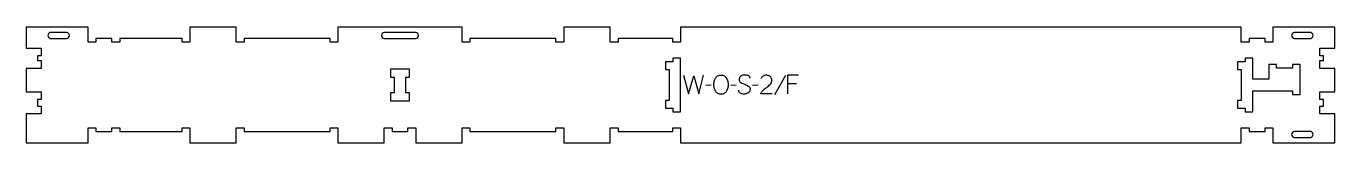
# Model space of a CAD drawing. Extents: x 0 to 2100, y 0 to 186.
import ezdxf

# ---------------------------------------------------------------- set-up
doc = ezdxf.new("R2010")
doc.units = 0
for name, color, linetype in [('1_ANYTOOL_1MMDEEP_LABELS_S', 2, 'CONTINUOUS'), ('3_ANYTOOL_CUTTHROUGH_INSID', 4, 'CONTINUOUS'), ('4_ANYTOOL_CUTTHROUGH_OUTSI', 5, 'CONTINUOUS')]:
    doc.layers.add(name, color=color, linetype=linetype)

msp = doc.modelspace()

# ---------------------------------------------------------------- linework, layer by layer
at = {"layer": '1_ANYTOOL_1MMDEEP_LABELS_S'}
for p, q in [((1217.97291, 107.918961), (1200.787196, 77.147533)), ((1099.087196, 92.276104), (1090.301482, 92.19039)), ((1139.115767, 92.276104), (1130.330053, 92.19039)), ((1174.17291, 92.276104), (1165.387196, 92.19039)), ((1236.058625, 94.418961), (1221.57291, 94.418961))]:
    msp.add_line(p, q, dxfattribs=at)
for points in [[(1054.730053, 108.39039), (1062.444339, 78.39039), (1070.887196, 107.49039), (1079.37291, 78.39039), (1086.87291, 108.39039)], [(1239.230053, 108.39039), (1221.57291, 108.39039), (1221.57291, 78.39039)]]:
    msp.add_lwpolyline(points, dxfattribs=at)
msp.add_lwpolyline([(1115.158625, 108.733247, -0.064784), (1117.83258, 108.385326, -0.088904), (1120.258625, 107.254675, -0.05419), (1122.181189, 105.562545, -0.051179), (1123.708625, 103.504675, -0.041653), (1124.890824, 101.075903, -0.036749), (1125.680053, 98.49039, -0.024892), (1126.137832, 95.871127, -0.030823), (1126.301482, 93.218961, -0.034269), (1126.124962, 90.646465, -0.031918), (1125.61041, 88.118961, -0.031725), (1124.722223, 85.509565, -0.026303), (1123.537196, 83.018961, -0.058719), (1122.013416, 80.857214, -0.077745), (1119.974696, 79.193961, -0.077243), (1117.487708, 78.215124, -0.055252), (1114.815767, 77.918961, -0.054051), (1112.061842, 78.21754, -0.077615), (1109.496125, 79.21539, -0.078558), (1107.421051, 80.902463, -0.060481), (1105.880053, 83.104675, -0.02629), (1104.693393, 85.643895, -0.031299), (1103.806839, 88.301104, -0.031469), (1103.2918, 90.88792, -0.033416), (1103.115767, 93.518961, -0.032847), (1103.294445, 96.23591, -0.035049), (1103.838982, 98.90289, -0.03503), (1104.754956, 101.479929, -0.032231), (1106.008625, 103.911818, -0.062518), (1107.630513, 105.978913, -0.074052), (1109.742553, 107.52789, -0.072322), (1112.369407, 108.458781, -0.049083)], format="xyb", close=True, dxfattribs=at)
for points in [[(1161.358625, 103.804675, 0.071867), (1161.165511, 105.141282, 0.100684), (1160.538982, 106.322533, 0.047558), (1160.064428, 106.798983, 0.038563), (1159.514428, 107.187711, 0.037928), (1158.81724, 107.535179, 0.026634), (1158.080053, 107.79039, 0.028461), (1155.05672, 108.476373, 0.041577), (1151.97291, 108.733247, 0.036938), (1150.47055, 108.622107, 0.041531), (1149.005053, 108.27789, 0.041583), (1147.627676, 107.700681, 0.038125), (1146.358625, 106.911818, 0.057611), (1145.288472, 105.919914, 0.065808), (1144.494339, 104.699318, 0.06469), (1144.016843, 103.239764, 0.046778), (1143.87291, 101.704675, 0.052235), (1144.035266, 100.154833, 0.075448), (1144.580053, 98.704675, 0.076671), (1145.496145, 97.531623, 0.061023), (1146.701482, 96.647533, 0.021951), (1149.730336, 95.120187, 0.018213), (1152.87291, 93.84039, -0.02405), (1155.974395, 92.534928, -0.02981), (1158.915767, 90.904675, -0.068439), (1160.057069, 89.938745, -0.079282), (1160.865767, 88.686818, -0.076308), (1161.290767, 87.108136, -0.047772), (1161.315767, 85.461818, -0.046243), (1161.022533, 83.780859, -0.06359), (1160.37291, 82.210033, -0.064671), (1159.400086, 80.925844, -0.057073), (1158.144339, 79.911818, -0.067522), (1155.17603, 78.548908, -0.070793), (1151.951482, 78.047533, -0.064027), (1148.812467, 78.410048, -0.070447), (1145.887196, 79.59039, -0.054374), (1144.728779, 80.440023, -0.074742), (1143.830053, 81.551104, -0.075199), (1143.307046, 82.857482, -0.057737), (1143.144339, 84.261818)], [(1196.758625, 78.433247), (1178.458625, 78.476104, -0.034491), (1179.121403, 80.223436, -0.037732), (1180.028267, 81.856461, -0.037744), (1181.167562, 83.331097, -0.03482), (1182.508625, 84.626104, -0.00859), (1185.467849, 87.024687, -0.008791), (1188.508625, 89.318961, 0.020588), (1191.327913, 91.552404, 0.025206), (1193.930053, 94.033247, 0.046908), (1194.950648, 95.334489, 0.051091), (1195.69791, 96.808247, 0.050722), (1196.146643, 98.456422, 0.041139), (1196.287196, 100.161818, 0.039396), (1196.144551, 101.969404, 0.058519), (1195.655053, 103.708247, 0.060358), (1194.864495, 105.115363, 0.061397), (1193.758625, 106.29039, 0.048006), (1192.402668, 107.212349, 0.045901), (1190.89791, 107.86539, 0.045216), (1189.157849, 108.267949, 0.034258), (1187.37291, 108.39039, 0.055622), (1184.73834, 108.096403, 0.079896), (1182.294339, 107.11539, 0.080617), (1180.324951, 105.44969, 0.060287), (1178.887196, 103.29039)]]:
    msp.add_lwpolyline(points, format="xyb", dxfattribs=at)
at = {"layer": '3_ANYTOOL_CUTTHROUGH_INSID'}
for points in [[(64.75, 177), (39.009651, 177, 0.12263), (37.35456, 176.587875, 0.106401), (36.040385, 175.480762, 0.09127), (35.253336, 173.956608, 0.148392), (35.253336, 170.543392, 0.09127), (36.040385, 169.019238, 0.106401), (37.35456, 167.912125, 0.12263), (39.009651, 167.5), (64.75, 167.5, 1)], [(624.75, 177), (574.75, 177, 1), (574.75, 167.5), (624.75, 167.5, 1)], [(2034.75, 177, 0.414214), (2030, 172.25, 0.414214), (2034.75, 167.5), (2060.490349, 167.5, 0.12263), (2062.14544, 167.912125, 0.106401), (2063.459615, 169.019238, 0.09127), (2064.246664, 170.543392, 0.148392), (2064.246664, 173.956608, 0.09127), (2063.459615, 175.480762, 0.106401), (2062.14544, 176.587875, 0.12263), (2060.490349, 177)], [(2034.75, 8.5), (2060.490349, 8.5, 0.12263), (2062.14544, 8.912125, 0.106401), (2063.459615, 10.019238, 0.09127), (2064.246664, 11.543392, 0.148392), (2064.246664, 14.956608, 0.09127), (2063.459615, 16.480762, 0.106401), (2062.14544, 17.587875, 0.12263), (2060.490349, 18), (2034.75, 18, 0.414214), (2030, 13.25, 0.414214)]]:
    msp.add_lwpolyline(points, format="xyb", close=True, dxfattribs=at)
for points in [[(1049.75, 135.955747), (1037.5, 135.955747), (1037.5, 129.955747), (1025.5, 129.955747), (1025.5, 117.455747), (1031.5, 117.455747), (1031.5, 67.955747), (1025.5, 67.955747), (1025.5, 55.455747), (1037.5, 55.455747), (1037.5, 49.455747), (1050, 49.455747), (1050, 135.955747)], [(1949.749985, 129.955746), (1943.5, 129.955747), (1943.5, 117.455747), (1949.5, 117.455747), (1949.5, 67.955747), (1943.5, 67.955747), (1943.5, 55.455747), (1949.75, 55.455747), (1955.499971, 55.455745), (1955.499971, 49.455745), (1967.749971, 49.455745), (1967.999971, 49.455745), (1967.999971, 83.411491), (2031.499971, 83.411491), (2031.499971, 77.411491), (2043.749971, 77.411491), (2043.999971, 77.411491), (2043.999971, 125.661491), (2043.999971, 125.911491), (2031.749971, 125.911491), (2031.499971, 125.911491), (2031.499971, 119.911491), (2005.999971, 119.911491), (2005.999971, 125.911491), (1993.749971, 125.911491), (1993.499971, 125.911491), (1993.499971, 101.911491), (1967.999971, 101.911491), (1967.999971, 135.705745), (1967.999971, 135.955745), (1955.749971, 135.955745), (1955.499971, 135.955745), (1955.499971, 129.955745)], [(609, 79.955747), (609, 105.455747), (615, 105.455747), (615, 117.955747), (584.5, 117.955747), (584.5, 105.455747), (590.5, 105.455747), (590.5, 79.955747), (584.5, 79.955747), (584.5, 67.455747), (615, 67.455747), (615, 79.955747)]]:
    msp.add_lwpolyline(points, close=True, dxfattribs=at)
at = {"layer": '4_ANYTOOL_CUTTHROUGH_OUTSI'}
msp.add_lwpolyline([(1649.75, 185.5), (1050, 185.5), (1050, 161.75, -0.414214), (1049.75, 161.5), (1037.75, 161.5, -0.414214), (1037.5, 161.75), (1037.5, 167.5), (949.5, 167.5), (949.5, 161.75, -0.414214), (949.25, 161.5), (937.25, 161.5, -0.414214), (937, 161.75), (937, 185.5), (862.5, 185.5), (862.5, 161.75, -0.414214), (862.25, 161.5), (850.25, 161.5, -0.414214), (850, 161.75), (850, 167.5), (749.75, 167.5), (712, 167.5), (712, 161.75, -0.414214), (711.75, 161.5), (699.75, 161.5, -0.414214), (699.5, 161.75), (699.5, 185.5), (500, 185.5), (500, 161.75, -0.414214), (499.75, 161.5), (487.75, 161.5, -0.414214), (487.5, 161.75), (487.5, 167.5), (349.5, 167.5), (349.5, 161.75, -0.414214), (349.25, 161.5), (337.25, 161.5, -0.414214), (337, 161.75), (337, 185.5), (262.5, 185.5), (262.5, 161.75, -0.414214), (262.25, 161.5), (250.25, 161.5, -0.414214), (250, 161.75), (250, 167.5), (150, 167.5), (150, 161.75, -0.414214), (149.75, 161.5), (137.75, 161.5, -0.414214), (137.5, 161.75), (137.5, 167.5), (112, 167.5), (112, 161.75, -0.414214), (111.75, 161.5), (99.75, 161.5, -0.414214), (99.5, 161.75), (99.5, 185.5), (0, 185.5), (0, 152), (23.75, 152, -0.414214), (24, 151.75), (24, 139.75, -0.414214), (23.75, 139.5), (18, 139.5), (18, 131.911), (23.75, 131.911, -0.414214), (24, 131.661), (24, 119.661, -0.414214), (23.75, 119.411), (0, 119.411), (0, 82), (23.75, 82, -0.414214), (24, 81.75), (24, 69.75, -0.414214), (23.75, 69.5), (18, 69.5), (18, 59), (23.75, 59, -0.414214), (24, 58.75), (24, 46.75, -0.414214), (23.75, 46.5), (0, 46.5), (0, 0), (99.5, 0), (99.5, 23.75, -0.414214), (99.75, 24), (111.75, 24, -0.414214), (112, 23.75), (112, 18), (137.5, 18), (137.5, 23.75, -0.414214), (137.75, 24), (149.75, 24, -0.414214), (150, 23.75), (150, 18), (250, 18), (250, 23.75, -0.414214), (250.25, 24), (262.25, 24, -0.414214), (262.5, 23.75), (262.5, 0), (337, 0), (337, 23.75, -0.414214), (337.25, 24), (349.25, 24, -0.414214), (349.5, 23.75), (349.5, 18), (487.5, 18), (487.5, 23.75, -0.414214), (487.75, 24), (499.75, 24, -0.414214), (500, 23.75), (500, 0), (574.5, 0), (574.5, 23.75, -0.414214), (574.75, 24), (586.75, 24, -0.414214), (587, 23.75), (587, 18), (612.5, 18), (612.5, 23.75, -0.414214), (612.75, 24), (624.75, 24, -0.414214), (625, 23.75), (625, 0), (699.5, 0), (699.5, 23.75, -0.414214), (699.75, 24), (711.75, 24, -0.414214), (712, 23.75), (712, 18), (850, 18), (850, 23.75, -0.414214), (850.25, 24), (862.25, 24, -0.414214), (862.5, 23.75), (862.5, 0), (937, 0), (937, 23.75, -0.414214), (937.25, 24), (949.25, 24, -0.414214), (949.5, 23.75), (949.5, 18), (1037.5, 18), (1037.5, 23.75, -0.414214), (1037.75, 24), (1049.75, 24, -0.414214), (1050, 23.75), (1050, 0), (1949.5, 0), (1949.5, 23.75, -0.414214), (1949.75, 24), (1961.75, 24, -0.414214), (1962, 23.75), (1962, 18), (1987.5, 18), (1987.5, 23.75, -0.414214), (1987.75, 24), (1999.75, 24, -0.414214), (2000, 23.75), (2000, 0), (2099.5, 0), (2099.5, 46.5), (2075.75, 46.5, -0.414214), (2075.5, 46.75), (2075.5, 58.75, -0.414214), (2075.75, 59), (2081.5, 59), (2081.5, 69.5), (2075.75, 69.5, -0.414214), (2075.5, 69.75), (2075.5, 81.75, -0.414214), (2075.75, 82), (2099.5, 82), (2099.5, 119.411), (2075.75, 119.411, -0.414214), (2075.5, 119.661), (2075.5, 131.661, -0.414214), (2075.75, 131.911), (2081.5, 131.911), (2081.5, 139.5), (2075.75, 139.5, -0.414214), (2075.5, 139.75), (2075.5, 151.75, -0.414214), (2075.75, 152), (2099.5, 152), (2099.5, 185.5), (2000, 185.5), (2000, 161.75, -0.414214), (1999.75, 161.5), (1987.75, 161.5, -0.414214), (1987.5, 161.75), (1987.5, 167.5), (1962, 167.5), (1962, 161.75, -0.414214), (1961.75, 161.5), (1949.75, 161.5, -0.414214), (1949.5, 161.75), (1949.5, 185.5)], format="xyb", close=True, dxfattribs=at)

doc.saveas('drawing.dxf')
